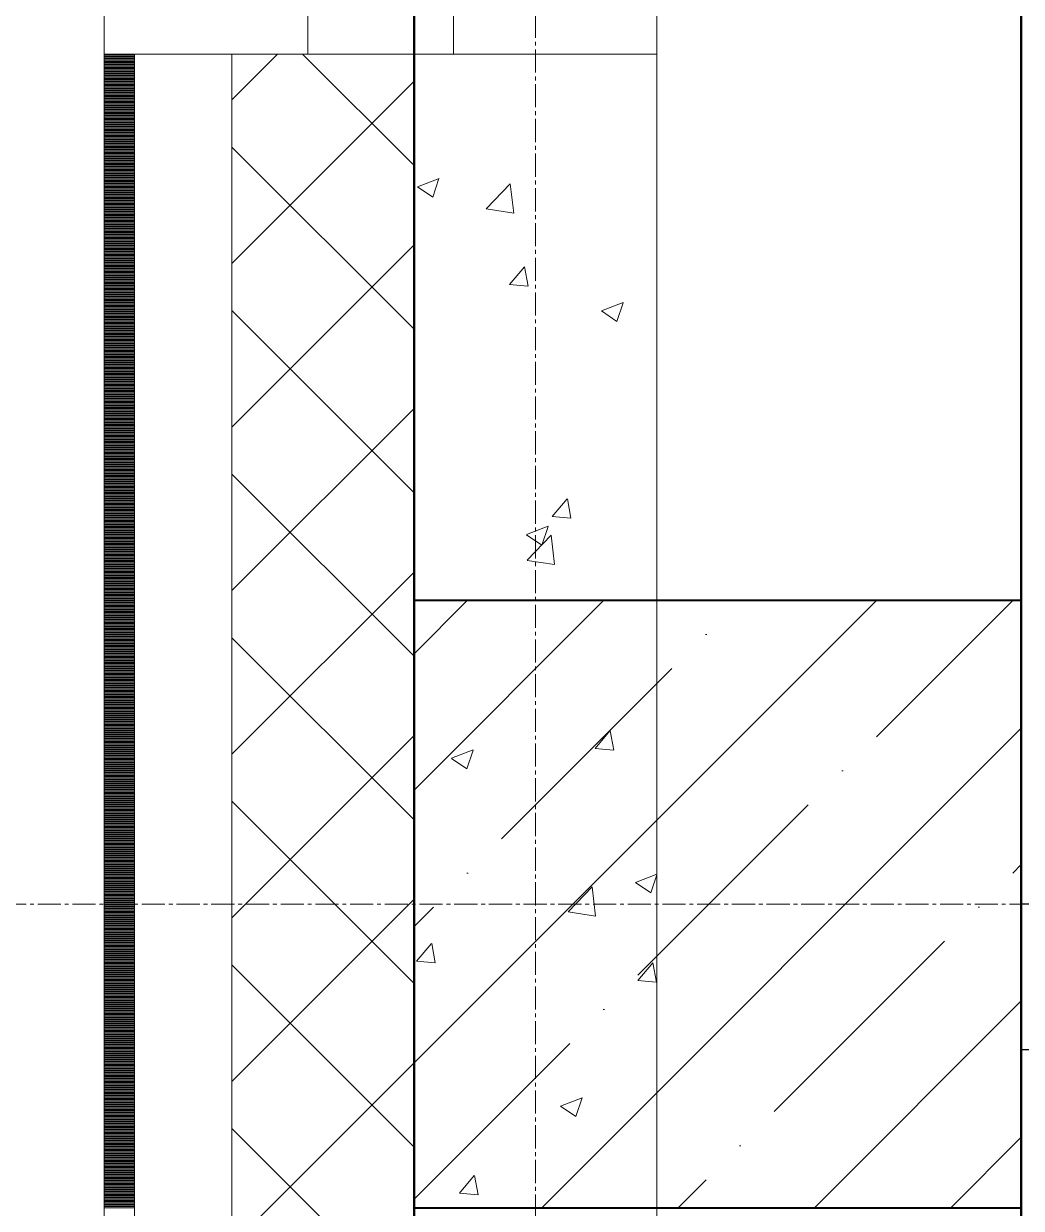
# Model space of a CAD drawing. Header units: millimetres. Extents: x -24360 to 609566, y -391049 to 148426.
# Drawn here: x -421 to 400, y 81949 to 82925 of the extents above; entities that cross this region are included whole.
import ezdxf

# ---------------------------------------------------------------- set-up
doc = ezdxf.new("R2010")
doc.units = ezdxf.units.MM
doc.linetypes.add('CENTER2', pattern=[28.575, 19.05, -3.175, 3.175, -3.175])
doc.linetypes.add('HIDDEN2', pattern=[4.7625, 3.175, -1.5875])
for name, color, linetype, lineweight in [('A-Wall_Материал_Газоблок_Контур', 250, 'Continuous', 0), ('АР_Колонны', 70, 'Continuous', 30), ('АР_Окна', 4, 'Continuous', 5), ('АР_Стены ЖБ', 7, 'Continuous', 30), ('АР_Стены ПЕНОблок', 52, 'Continuous', 20), ('АР_Тонкая', 254, 'Continuous', 5), ('АР_Утеплитель', 31, 'Continuous', 0), ('АР_Штриховка', 8, 'Continuous', 0)]:
    doc.layers.add(name, color=color, linetype=linetype, lineweight=lineweight)
for name, color, linetype, lineweight, true_color in [('АР_Оси_РД_100', 7, 'Continuous', 0, 0x525252), ('РД_Витраж_вн', 7, 'Continuous', 25, 0x148aff), ('РД_Оси_100', 7, 'Continuous', 0, 0x525252)]:
    doc.layers.add(name, color=color, linetype=linetype, lineweight=lineweight, true_color=true_color)
doc.layers.add('КР_Балки-0.5', color=60, linetype='Continuous', lineweight=50, plot=False)
doc.layers.add('РД_Проем', color=230, linetype='Continuous', lineweight=0, plot=False)

# ---------------------------------------------------------------- blocks, each defined once
blk = doc.blocks.new('СОШ_2200_АР_ОСИ_М100_28.05.24')
at = {"layer": 'АР_Оси_РД_100', "linetype": 'CENTER2'}
for p, q in [((0, -6155), (0, 139938.679)), ((119910, 82200), (-5954.958, 82200))]:
    blk.add_line(p, q, dxfattribs=at)

msp = doc.modelspace()

# ---------------------------------------------------------------- hatches: boundary and pattern name
at = {"layer": 'АР_Штриховка', "linetype": 'Continuous', "lineweight": 5, "true_color": 0x000000}
h = msp.add_hatch(dxfattribs=at)
h.set_pattern_fill('ANSI35', color=18, scale=25, style=0)
h.paths.add_polyline_path([(-100, 81950), (400, 81950), (400, 82450), (-100, 82450)], flags=0)

# ---------------------------------------------------------------- linework, layer by layer
at = {"layer": 'A-Wall_Материал_Газоблок_Контур', "color": 18, "linetype": 'Continuous', "lineweight": 0, "true_color": 0x000000}
for p, q in [((-355, 85300), (-355, 82900)), ((100, 82900), (100, 85300))]:
    msp.add_line(p, q, dxfattribs=at)
at = {"layer": 'АР_Колонны', "color": 18, "linetype": 'HIDDEN2', "lineweight": 25, "true_color": 0x000000}
for p, q in [((-100, 82450), (400, 82450)), ((-100, 81950), (-100, 82450)), ((400, 82450), (400, 81950)), ((400, 81950), (-100, 81950))]:
    msp.add_line(p, q, dxfattribs=at)
at = {"layer": 'АР_Колонны', "color": 18, "linetype": 'Continuous', "lineweight": 30, "true_color": 0x000000}
for p, q in [((400, 82450), (-100, 82450)), ((-100, 82450), (-100, 81950)), ((400, 81950), (400, 82450)), ((-100, 81950), (400, 81950))]:
    msp.add_line(p, q, dxfattribs=at)
at = {"layer": 'АР_Окна', "color": 18, "linetype": 'Continuous', "lineweight": 5, "true_color": 0x000000}
for p, q in [((-355, 85300), (-355, 82900)), ((100, 85300), (100, 82900)), ((6100, 82200), (400, 82200)), ((6100, 82080), (400, 82080))]:
    msp.add_line(p, q, dxfattribs=at)
for points in [[(-67.5, 82950), (-67.5, 82900), (-187.5, 82900), (-187.5, 82950)], [(450, 82200), (400, 82200), (400, 82080), (450, 82080)]]:
    msp.add_lwpolyline(points, close=True, dxfattribs=at)
at = {"layer": 'АР_Стены ЖБ', "color": 18, "linetype": 'Continuous', "lineweight": 40, "true_color": 0x000000}
for p, q in [((400, 82450), (-100, 82450)), ((-100, 82450), (-100, 81950)), ((400, 81950), (400, 82450)), ((-100, 81950), (400, 81950))]:
    msp.add_line(p, q, dxfattribs=at)
at = {"layer": 'АР_Стены ПЕНОблок', "color": 18, "linetype": 'Continuous', "lineweight": 20, "true_color": 0x000000}
for p, q in [((100, 82900), (-100, 82900)), ((-100, 82900), (-100, 81400)), ((100, 81400), (100, 82900))]:
    msp.add_line(p, q, dxfattribs=at)
at = {"layer": 'АР_Тонкая', "color": 18, "linetype": 'Continuous', "lineweight": 5, "true_color": 0x000000}
for p, q in [((-330, 82900), (-355, 82900)), ((-355, 82900), (-355, 81400)), ((-250, 82900), (-330, 82900)), ((-330, 82900), (-330, 81400)), ((-330, 81400), (-330, 82900)), ((-250, 81400), (-250, 82900))]:
    msp.add_line(p, q, dxfattribs=at)
at = {"layer": 'АР_Утеплитель', "color": 18, "linetype": 'Continuous', "lineweight": 0, "true_color": 0x000000}
for p, q in [((-100, 82900), (-250, 82900)), ((-250, 82900), (-250, 81400)), ((-100, 81400), (-100, 82900))]:
    msp.add_line(p, q, dxfattribs=at)
at = {"layer": 'АР_Штриховка', "color": 18, "linetype": 'Continuous', "lineweight": 0, "true_color": 0x000000}
for p, q in [((-355, 82899), (-330, 82899)), ((-355, 82898), (-330, 82898)), ((-250, 82862.27), (-212.27, 82900)), ((-100, 82808.159), (-191.841, 82900)), ((-42.412, 82900), (-41.47, 82899.918)), ((-41.272, 82899.954), (-41.281, 82900)), ((-355, 82897), (-330, 82897)), ((-355, 82896), (-330, 82896)), ((-355, 82895), (-330, 82895)), ((-355, 82894), (-330, 82894)), ((-355, 82893), (-330, 82893)), ((-355, 82892), (-330, 82892)), ((-355, 82891), (-330, 82891)), ((-355, 82890), (-330, 82890)), ((-355, 82889), (-330, 82889)), ((-355, 82888), (-330, 82888)), ((-355, 82887), (-330, 82887)), ((-355, 82886), (-330, 82886)), ((-355, 82885), (-330, 82885)), ((-355, 82884), (-330, 82884)), ((-355, 82883), (-330, 82883)), ((-355, 82882), (-330, 82882)), ((-355, 82881), (-330, 82881)), ((-355, 82880), (-330, 82880)), ((-355, 82879), (-330, 82879)), ((-355, 82878), (-330, 82878)), ((-355, 82877), (-330, 82877)), ((-355, 82876), (-330, 82876)), ((-355, 82875), (-330, 82875)), ((-355, 82874), (-330, 82874)), ((-355, 82873), (-330, 82873)), ((-355, 82872), (-330, 82872)), ((-355, 82871), (-330, 82871)), ((-355, 82870), (-330, 82870)), ((-355, 82869), (-330, 82869)), ((-250, 82727.567), (-100, 82877.567)), ((-355, 82868), (-330, 82868)), ((-355, 82867), (-330, 82867)), ((-355, 82866), (-330, 82866)), ((-355, 82865), (-330, 82865)), ((-355, 82864), (-330, 82864)), ((-355, 82863), (-330, 82863)), ((-355, 82862), (-330, 82862)), ((-355, 82861), (-330, 82861)), ((-355, 82860), (-330, 82860)), ((-355, 82859), (-330, 82859)), ((-355, 82858), (-330, 82858)), ((-355, 82857), (-330, 82857)), ((-355, 82856), (-330, 82856)), ((-355, 82855), (-330, 82855)), ((-355, 82854), (-330, 82854)), ((-355, 82853), (-330, 82853)), ((-355, 82852), (-330, 82852)), ((-355, 82851), (-330, 82851)), ((-355, 82850), (-330, 82850)), ((-355, 82849), (-330, 82849)), ((-355, 82848), (-330, 82848)), ((-355, 82847), (-330, 82847)), ((-355, 82846), (-330, 82846)), ((-355, 82845), (-330, 82845)), ((-355, 82844), (-330, 82844)), ((-355, 82843), (-330, 82843)), ((-355, 82842), (-330, 82842)), ((-355, 82841), (-330, 82841)), ((-355, 82840), (-330, 82840)), ((-355, 82839), (-330, 82839)), ((-355, 82838), (-330, 82838)), ((-355, 82837), (-330, 82837)), ((-355, 82836), (-330, 82836)), ((-355, 82835), (-330, 82835)), ((-355, 82834), (-330, 82834)), ((-355, 82833), (-330, 82833)), ((-355, 82832), (-330, 82832)), ((-355, 82831), (-330, 82831)), ((-355, 82830), (-330, 82830)), ((-355, 82829), (-330, 82829)), ((-355, 82828), (-330, 82828)), ((-355, 82827), (-330, 82827)), ((-355, 82826), (-330, 82826)), ((-355, 82825), (-330, 82825)), ((-355, 82824), (-330, 82824)), ((-355, 82823), (-330, 82823)), ((-355, 82822), (-330, 82822)), ((-355, 82821), (-330, 82821)), ((-355, 82820), (-330, 82820)), ((-100, 82673.455), (-250, 82823.455)), ((-355, 82819), (-330, 82819)), ((-355, 82818), (-330, 82818)), ((-355, 82817), (-330, 82817)), ((-355, 82816), (-330, 82816)), ((-355, 82815), (-330, 82815)), ((-355, 82814), (-330, 82814)), ((-355, 82813), (-330, 82813)), ((-355, 82812), (-330, 82812)), ((-355, 82811), (-330, 82811)), ((-355, 82810), (-330, 82810)), ((-355, 82809), (-330, 82809)), ((-355, 82808), (-330, 82808)), ((-355, 82807), (-330, 82807)), ((-355, 82806), (-330, 82806)), ((-355, 82805), (-330, 82805)), ((-355, 82804), (-330, 82804)), ((-355, 82803), (-330, 82803)), ((-355, 82802), (-330, 82802)), ((-355, 82801), (-330, 82801)), ((-355, 82800), (-330, 82800)), ((-355, 82799), (-330, 82799)), ((-355, 82798), (-330, 82798)), ((-355, 82797), (-330, 82797)), ((-355, 82796), (-330, 82796)), ((-355, 82795), (-330, 82795)), ((-355, 82794), (-330, 82794)), ((-355, 82793), (-330, 82793)), ((-355, 82792), (-330, 82792)), ((-355, 82791), (-330, 82791)), ((-97.192, 82790.729), (-79.407, 82797.555)), ((-84.574, 82782.151), (-79.424, 82797.5)), ((-40.552, 82772.596), (-20.769, 82793.215)), ((-17.912, 82769.098), (-20.718, 82793.221)), ((-355, 82790), (-330, 82790)), ((-355, 82789), (-330, 82789)), ((-355, 82788), (-330, 82788)), ((-355, 82787), (-330, 82787)), ((-355, 82786), (-330, 82786)), ((-355, 82785), (-330, 82785)), ((-355, 82784), (-330, 82784)), ((-355, 82783), (-330, 82783)), ((-355, 82782), (-330, 82782)), ((-355, 82781), (-330, 82781)), ((-97.216, 82790.675), (-84.582, 82782.153)), ((-355, 82780), (-330, 82780)), ((-355, 82779), (-330, 82779)), ((-355, 82778), (-330, 82778)), ((-355, 82777), (-330, 82777)), ((-355, 82776), (-330, 82776)), ((-355, 82775), (-330, 82775)), ((-355, 82774), (-330, 82774)), ((-355, 82773), (-330, 82773)), ((-355, 82772), (-330, 82772)), ((-40.515, 82772.516), (-17.925, 82769.012)), ((-355, 82771), (-330, 82771)), ((-355, 82770), (-330, 82770)), ((-355, 82769), (-330, 82769)), ((-355, 82768), (-330, 82768)), ((-355, 82767), (-330, 82767)), ((-355, 82766), (-330, 82766)), ((-355, 82765), (-330, 82765)), ((-355, 82764), (-330, 82764)), ((-355, 82763), (-330, 82763)), ((-355, 82762), (-330, 82762)), ((-355, 82761), (-330, 82761)), ((-355, 82760), (-330, 82760)), ((-355, 82759), (-330, 82759)), ((-355, 82758), (-330, 82758)), ((-355, 82757), (-330, 82757)), ((-355, 82756), (-330, 82756)), ((-355, 82755), (-330, 82755)), ((-355, 82754), (-330, 82754)), ((-355, 82753), (-330, 82753)), ((-355, 82752), (-330, 82752)), ((-355, 82751), (-330, 82751)), ((-355, 82750), (-330, 82750)), ((-355, 82749), (-330, 82749)), ((-355, 82748), (-330, 82748)), ((-355, 82747), (-330, 82747)), ((-355, 82746), (-330, 82746)), ((-355, 82745), (-330, 82745)), ((-355, 82744), (-330, 82744)), ((-355, 82743), (-330, 82743)), ((-355, 82742), (-330, 82742)), ((-250, 82592.863), (-100, 82742.863)), ((-355, 82741), (-330, 82741)), ((-355, 82740), (-330, 82740)), ((-355, 82739), (-330, 82739)), ((-355, 82738), (-330, 82738)), ((-355, 82737), (-330, 82737)), ((-355, 82736), (-330, 82736)), ((-355, 82735), (-330, 82735)), ((-355, 82734), (-330, 82734)), ((-355, 82733), (-330, 82733)), ((-355, 82732), (-330, 82732)), ((-355, 82731), (-330, 82731)), ((-355, 82730), (-330, 82730)), ((-355, 82729), (-330, 82729)), ((-355, 82728), (-330, 82728)), ((-355, 82727), (-330, 82727)), ((-355, 82726), (-330, 82726)), ((-355, 82725), (-330, 82725)), ((-355, 82724), (-330, 82724)), ((-355, 82723), (-330, 82723)), ((-21.409, 82710.19), (-9.163, 82724.783)), ((-6.029, 82708.897), (-8.966, 82724.819)), ((-355, 82722), (-330, 82722)), ((-355, 82721), (-330, 82721)), ((-355, 82720), (-330, 82720)), ((-355, 82719), (-330, 82719)), ((-355, 82718), (-330, 82718)), ((-355, 82717), (-330, 82717)), ((-355, 82716), (-330, 82716)), ((-355, 82715), (-330, 82715)), ((-355, 82714), (-330, 82714)), ((-355, 82713), (-330, 82713)), ((-355, 82712), (-330, 82712)), ((-355, 82711), (-330, 82711)), ((-355, 82710), (-330, 82710)), ((-355, 82709), (-330, 82709)), ((-355, 82708), (-330, 82708)), ((-355, 82707), (-330, 82707)), ((-355, 82706), (-330, 82706)), ((-355, 82705), (-330, 82705)), ((-355, 82704), (-330, 82704)), ((-355, 82703), (-330, 82703)), ((-21.409, 82710.189), (-6.227, 82708.861)), ((-355, 82702), (-330, 82702)), ((-355, 82701), (-330, 82701)), ((-355, 82700), (-330, 82700)), ((-355, 82699), (-330, 82699)), ((-355, 82698), (-330, 82698)), ((-355, 82697), (-330, 82697)), ((-355, 82696), (-330, 82696)), ((-355, 82695), (-330, 82695)), ((-355, 82694), (-330, 82694)), ((54.422, 82688.463), (72.207, 82695.29)), ((67.04, 82679.885), (72.19, 82695.234)), ((-355, 82693), (-330, 82693)), ((-355, 82692), (-330, 82692)), ((-355, 82691), (-330, 82691)), ((-355, 82690), (-330, 82690)), ((-355, 82689), (-330, 82689)), ((-355, 82688), (-330, 82688)), ((-355, 82687), (-330, 82687)), ((-355, 82686), (-330, 82686)), ((-355, 82685), (-330, 82685)), ((-355, 82684), (-330, 82684)), ((-100, 82538.751), (-250, 82688.751)), ((54.398, 82688.41), (67.033, 82679.888)), ((-355, 82683), (-330, 82683)), ((-355, 82682), (-330, 82682)), ((-355, 82681), (-330, 82681)), ((-355, 82680), (-330, 82680)), ((-355, 82679), (-330, 82679)), ((-355, 82678), (-330, 82678)), ((-355, 82677), (-330, 82677)), ((-355, 82676), (-330, 82676)), ((-355, 82675), (-330, 82675)), ((-355, 82674), (-330, 82674)), ((-355, 82673), (-330, 82673)), ((-355, 82672), (-330, 82672)), ((-355, 82671), (-330, 82671)), ((-355, 82670), (-330, 82670)), ((-355, 82669), (-330, 82669)), ((-355, 82668), (-330, 82668)), ((-355, 82667), (-330, 82667)), ((-355, 82666), (-330, 82666)), ((-355, 82665), (-330, 82665)), ((-355, 82664), (-330, 82664)), ((-355, 82663), (-330, 82663)), ((-355, 82662), (-330, 82662)), ((-355, 82661), (-330, 82661)), ((-355, 82660), (-330, 82660)), ((-355, 82659), (-330, 82659)), ((-355, 82658), (-330, 82658)), ((-355, 82657), (-330, 82657)), ((-355, 82656), (-330, 82656)), ((-355, 82655), (-330, 82655)), ((-355, 82654), (-330, 82654)), ((-355, 82653), (-330, 82653)), ((-355, 82652), (-330, 82652)), ((-355, 82651), (-330, 82651)), ((-355, 82650), (-330, 82650)), ((-355, 82649), (-330, 82649)), ((-355, 82648), (-330, 82648)), ((-355, 82647), (-330, 82647)), ((-355, 82646), (-330, 82646)), ((-355, 82645), (-330, 82645)), ((-355, 82644), (-330, 82644)), ((-355, 82643), (-330, 82643)), ((-355, 82642), (-330, 82642)), ((-355, 82641), (-330, 82641)), ((-355, 82640), (-330, 82640)), ((-355, 82639), (-330, 82639)), ((-355, 82638), (-330, 82638)), ((-355, 82637), (-330, 82637)), ((-355, 82636), (-330, 82636)), ((-355, 82635), (-330, 82635)), ((-355, 82634), (-330, 82634)), ((-355, 82633), (-330, 82633)), ((-355, 82632), (-330, 82632)), ((-355, 82631), (-330, 82631)), ((-355, 82630), (-330, 82630)), ((-355, 82629), (-330, 82629)), ((-355, 82628), (-330, 82628)), ((-355, 82627), (-330, 82627)), ((-355, 82626), (-330, 82626)), ((-355, 82625), (-330, 82625)), ((-355, 82624), (-330, 82624)), ((-355, 82623), (-330, 82623)), ((-355, 82622), (-330, 82622)), ((-355, 82621), (-330, 82621)), ((-355, 82620), (-330, 82620)), ((-355, 82619), (-330, 82619)), ((-355, 82618), (-330, 82618)), ((-355, 82617), (-330, 82617)), ((-355, 82616), (-330, 82616)), ((-355, 82615), (-330, 82615)), ((-355, 82614), (-330, 82614)), ((-355, 82613), (-330, 82613)), ((-355, 82612), (-330, 82612)), ((-355, 82611), (-330, 82611)), ((-355, 82610), (-330, 82610)), ((-355, 82609), (-330, 82609)), ((-355, 82608), (-330, 82608)), ((-355, 82607), (-330, 82607)), ((-355, 82606), (-330, 82606)), ((-250, 82458.159), (-100, 82608.159)), ((-355, 82605), (-330, 82605)), ((-355, 82604), (-330, 82604)), ((-355, 82603), (-330, 82603)), ((-355, 82602), (-330, 82602)), ((-355, 82601), (-330, 82601)), ((-355, 82600), (-330, 82600)), ((-355, 82599), (-330, 82599)), ((-355, 82598), (-330, 82598)), ((-355, 82597), (-330, 82597)), ((-355, 82596), (-330, 82596)), ((-355, 82595), (-330, 82595)), ((-355, 82594), (-330, 82594)), ((-355, 82593), (-330, 82593)), ((-355, 82592), (-330, 82592)), ((-355, 82591), (-330, 82591)), ((-355, 82590), (-330, 82590)), ((-355, 82589), (-330, 82589)), ((-355, 82588), (-330, 82588)), ((-355, 82587), (-330, 82587)), ((-355, 82586), (-330, 82586)), ((-355, 82585), (-330, 82585)), ((-355, 82584), (-330, 82584)), ((-355, 82583), (-330, 82583)), ((-355, 82582), (-330, 82582)), ((-355, 82581), (-330, 82581)), ((-355, 82580), (-330, 82580)), ((-355, 82579), (-330, 82579)), ((-355, 82578), (-330, 82578)), ((-355, 82577), (-330, 82577)), ((-355, 82576), (-330, 82576)), ((-355, 82575), (-330, 82575)), ((-355, 82574), (-330, 82574)), ((-355, 82573), (-330, 82573)), ((-355, 82572), (-330, 82572)), ((-355, 82571), (-330, 82571)), ((-355, 82570), (-330, 82570)), ((-355, 82569), (-330, 82569)), ((-355, 82568), (-330, 82568)), ((-355, 82567), (-330, 82567)), ((-355, 82566), (-330, 82566)), ((-355, 82565), (-330, 82565)), ((-355, 82564), (-330, 82564)), ((-355, 82563), (-330, 82563)), ((-355, 82562), (-330, 82562)), ((-355, 82561), (-330, 82561)), ((-355, 82560), (-330, 82560)), ((-355, 82559), (-330, 82559)), ((-355, 82558), (-330, 82558)), ((-355, 82557), (-330, 82557)), ((-355, 82556), (-330, 82556)), ((-355, 82555), (-330, 82555)), ((-355, 82554), (-330, 82554)), ((-355, 82553), (-330, 82553)), ((-355, 82552), (-330, 82552)), ((-355, 82551), (-330, 82551)), ((-355, 82550), (-330, 82550)), ((-355, 82549), (-330, 82549)), ((-355, 82548), (-330, 82548)), ((-355, 82547), (-330, 82547)), ((-100, 82404.047), (-250, 82554.047)), ((-355, 82546), (-330, 82546)), ((-355, 82545), (-330, 82545)), ((-355, 82544), (-330, 82544)), ((-355, 82543), (-330, 82543)), ((-355, 82542), (-330, 82542)), ((-355, 82541), (-330, 82541)), ((-355, 82540), (-330, 82540)), ((-355, 82539), (-330, 82539)), ((-355, 82538), (-330, 82538)), ((-355, 82537), (-330, 82537)), ((-355, 82536), (-330, 82536)), ((-355, 82535), (-330, 82535)), ((-355, 82534), (-330, 82534)), ((-355, 82533), (-330, 82533)), ((-355, 82532), (-330, 82532)), ((-355, 82531), (-330, 82531)), ((-355, 82530), (-330, 82530)), ((-355, 82529), (-330, 82529)), ((-355, 82528), (-330, 82528)), ((13.835, 82519.133), (26.08, 82533.726)), ((29.214, 82517.84), (26.277, 82533.762)), ((-355, 82527), (-330, 82527)), ((-355, 82526), (-330, 82526)), ((-355, 82525), (-330, 82525)), ((-355, 82524), (-330, 82524)), ((-355, 82523), (-330, 82523)), ((-355, 82522), (-330, 82522)), ((-355, 82521), (-330, 82521)), ((-355, 82520), (-330, 82520)), ((-355, 82519), (-330, 82519)), ((-355, 82518), (-330, 82518)), ((13.835, 82519.132), (29.017, 82517.804)), ((-355, 82517), (-330, 82517)), ((-355, 82516), (-330, 82516)), ((-355, 82515), (-330, 82515)), ((-355, 82514), (-330, 82514)), ((-355, 82513), (-330, 82513)), ((-355, 82512), (-330, 82512)), ((-355, 82511), (-330, 82511)), ((-355, 82510), (-330, 82510)), ((-355, 82509), (-330, 82509)), ((-355, 82508), (-330, 82508)), ((-7.38, 82504.275), (10.405, 82511.102)), ((5.238, 82495.697), (10.388, 82511.046)), ((-355, 82507), (-330, 82507)), ((-355, 82506), (-330, 82506)), ((-355, 82505), (-330, 82505)), ((-355, 82504), (-330, 82504)), ((-355, 82503), (-330, 82503)), ((-355, 82502), (-330, 82502)), ((-355, 82501), (-330, 82501)), ((-355, 82500), (-330, 82500)), ((-355, 82499), (-330, 82499)), ((-7.404, 82504.222), (5.231, 82495.7)), ((-6.878, 82483.127), (12.906, 82503.746)), ((15.763, 82479.63), (12.957, 82503.752)), ((-355, 82498), (-330, 82498)), ((-355, 82497), (-330, 82497)), ((-355, 82496), (-330, 82496)), ((-355, 82495), (-330, 82495)), ((-355, 82494), (-330, 82494)), ((-355, 82493), (-330, 82493)), ((-355, 82492), (-330, 82492)), ((-355, 82491), (-330, 82491)), ((-355, 82490), (-330, 82490)), ((-355, 82489), (-330, 82489)), ((-355, 82488), (-330, 82488)), ((-355, 82487), (-330, 82487)), ((-355, 82486), (-330, 82486)), ((-355, 82485), (-330, 82485)), ((-355, 82484), (-330, 82484)), ((-355, 82483), (-330, 82483)), ((-355, 82482), (-330, 82482)), ((-355, 82481), (-330, 82481)), ((-355, 82480), (-330, 82480)), ((-355, 82479), (-330, 82479)), ((-6.84, 82483.048), (15.75, 82479.544)), ((-355, 82478), (-330, 82478)), ((-355, 82477), (-330, 82477)), ((-355, 82476), (-330, 82476)), ((-355, 82475), (-330, 82475)), ((-355, 82474), (-330, 82474)), ((-355, 82473), (-330, 82473)), ((-355, 82472), (-330, 82472)), ((-355, 82471), (-330, 82471)), ((-355, 82470), (-330, 82470)), ((-355, 82469), (-330, 82469)), ((-250, 82323.455), (-100, 82473.455)), ((-355, 82468), (-330, 82468)), ((-355, 82467), (-330, 82467)), ((-355, 82466), (-330, 82466)), ((-355, 82465), (-330, 82465)), ((-355, 82464), (-330, 82464)), ((-355, 82463), (-330, 82463)), ((-355, 82462), (-330, 82462)), ((-355, 82461), (-330, 82461)), ((-355, 82460), (-330, 82460)), ((-355, 82459), (-330, 82459)), ((-355, 82458), (-330, 82458)), ((-355, 82457), (-330, 82457)), ((-355, 82456), (-330, 82456)), ((-355, 82455), (-330, 82455)), ((-355, 82454), (-330, 82454)), ((-355, 82453), (-330, 82453)), ((-355, 82452), (-330, 82452)), ((-355, 82451), (-330, 82451)), ((-355, 82450), (-330, 82450)), ((-355, 82449), (-330, 82449)), ((-355, 82448), (-330, 82448)), ((-355, 82447), (-330, 82447)), ((-355, 82446), (-330, 82446)), ((-355, 82445), (-330, 82445)), ((-355, 82444), (-330, 82444)), ((-355, 82443), (-330, 82443)), ((-355, 82442), (-330, 82442)), ((-355, 82441), (-330, 82441)), ((-355, 82440), (-330, 82440)), ((-355, 82439), (-330, 82439)), ((-355, 82438), (-330, 82438)), ((-355, 82437), (-330, 82437)), ((-355, 82436), (-330, 82436)), ((-355, 82435), (-330, 82435)), ((-355, 82434), (-330, 82434)), ((-355, 82433), (-330, 82433)), ((-355, 82432), (-330, 82432)), ((-355, 82431), (-330, 82431)), ((-355, 82430), (-330, 82430)), ((-355, 82429), (-330, 82429)), ((-355, 82428), (-330, 82428)), ((-355, 82427), (-330, 82427)), ((-355, 82426), (-330, 82426)), ((-355, 82425), (-330, 82425)), ((-355, 82424), (-330, 82424)), ((-355, 82423), (-330, 82423)), ((-355, 82422), (-330, 82422)), ((-355, 82421), (-330, 82421)), ((-355, 82420), (-330, 82420)), ((-355, 82419), (-330, 82419)), ((-355, 82418), (-330, 82418)), ((-355, 82417), (-330, 82417)), ((-355, 82416), (-330, 82416)), ((-355, 82415), (-330, 82415)), ((-355, 82414), (-330, 82414)), ((-355, 82413), (-330, 82413)), ((-355, 82412), (-330, 82412)), ((-355, 82411), (-330, 82411)), ((-100, 82269.344), (-250, 82419.344)), ((-355, 82410), (-330, 82410)), ((-355, 82409), (-330, 82409)), ((-355, 82408), (-330, 82408)), ((-355, 82407), (-330, 82407)), ((-355, 82406), (-330, 82406)), ((-355, 82405), (-330, 82405)), ((-355, 82404), (-330, 82404)), ((-355, 82403), (-330, 82403)), ((-355, 82402), (-330, 82402)), ((-355, 82401), (-330, 82401)), ((-355, 82400), (-330, 82400)), ((-355, 82399), (-330, 82399)), ((-355, 82398), (-330, 82398)), ((-355, 82397), (-330, 82397)), ((-355, 82396), (-330, 82396)), ((-355, 82395), (-330, 82395)), ((-355, 82394), (-330, 82394)), ((-355, 82393), (-330, 82393)), ((-355, 82392), (-330, 82392)), ((-355, 82391), (-330, 82391)), ((-355, 82390), (-330, 82390)), ((-355, 82389), (-330, 82389)), ((-355, 82388), (-330, 82388)), ((-355, 82387), (-330, 82387)), ((-355, 82386), (-330, 82386)), ((-355, 82385), (-330, 82385)), ((-355, 82384), (-330, 82384)), ((-355, 82383), (-330, 82383)), ((-355, 82382), (-330, 82382)), ((-355, 82381), (-330, 82381)), ((-355, 82380), (-330, 82380)), ((-355, 82379), (-330, 82379)), ((-355, 82378), (-330, 82378)), ((-355, 82377), (-330, 82377)), ((-355, 82376), (-330, 82376)), ((-355, 82375), (-330, 82375)), ((-355, 82374), (-330, 82374)), ((-355, 82373), (-330, 82373)), ((-355, 82372), (-330, 82372)), ((-355, 82371), (-330, 82371)), ((-355, 82370), (-330, 82370)), ((-355, 82369), (-330, 82369)), ((-355, 82368), (-330, 82368)), ((-355, 82367), (-330, 82367)), ((-355, 82366), (-330, 82366)), ((-355, 82365), (-330, 82365)), ((-355, 82364), (-330, 82364)), ((-355, 82363), (-330, 82363)), ((-355, 82362), (-330, 82362)), ((-355, 82361), (-330, 82361)), ((-355, 82360), (-330, 82360)), ((-355, 82359), (-330, 82359)), ((-355, 82358), (-330, 82358)), ((-355, 82357), (-330, 82357)), ((-355, 82356), (-330, 82356)), ((-355, 82355), (-330, 82355)), ((-355, 82354), (-330, 82354)), ((-355, 82353), (-330, 82353)), ((-355, 82352), (-330, 82352)), ((-355, 82351), (-330, 82351)), ((-355, 82350), (-330, 82350)), ((-355, 82349), (-330, 82349)), ((-355, 82348), (-330, 82348)), ((-355, 82347), (-330, 82347)), ((-355, 82346), (-330, 82346)), ((-355, 82345), (-330, 82345)), ((-355, 82344), (-330, 82344)), ((-355, 82343), (-330, 82343)), ((-355, 82342), (-330, 82342)), ((49.078, 82328.076), (61.323, 82342.669)), ((64.456, 82326.783), (61.52, 82342.705)), ((-355, 82341), (-330, 82341)), ((-355, 82340), (-330, 82340)), ((-355, 82339), (-330, 82339)), ((-355, 82338), (-330, 82338)), ((-355, 82337), (-330, 82337)), ((-355, 82336), (-330, 82336)), ((-355, 82335), (-330, 82335)), ((-355, 82334), (-330, 82334)), ((-355, 82333), (-330, 82333)), ((-250, 82188.751), (-100, 82338.751)), ((-355, 82332), (-330, 82332)), ((-355, 82331), (-330, 82331)), ((-355, 82330), (-330, 82330)), ((-355, 82329), (-330, 82329)), ((-355, 82328), (-330, 82328)), ((-355, 82327), (-330, 82327)), ((-355, 82326), (-330, 82326)), ((-355, 82325), (-330, 82325)), ((-355, 82324), (-330, 82324)), ((-355, 82323), (-330, 82323)), ((-69.182, 82320.087), (-51.397, 82326.914)), ((-56.564, 82311.509), (-51.414, 82326.858)), ((49.078, 82328.075), (64.26, 82326.747)), ((-355, 82322), (-330, 82322)), ((-355, 82321), (-330, 82321)), ((-355, 82320), (-330, 82320)), ((-355, 82319), (-330, 82319)), ((-355, 82318), (-330, 82318)), ((-355, 82317), (-330, 82317)), ((-355, 82316), (-330, 82316)), ((-355, 82315), (-330, 82315)), ((-355, 82314), (-330, 82314)), ((-355, 82313), (-330, 82313)), ((-69.206, 82320.034), (-56.571, 82311.512)), ((-355, 82312), (-330, 82312)), ((-355, 82311), (-330, 82311)), ((-355, 82310), (-330, 82310)), ((-355, 82309), (-330, 82309)), ((-355, 82308), (-330, 82308)), ((-355, 82307), (-330, 82307)), ((-355, 82306), (-330, 82306)), ((-355, 82305), (-330, 82305)), ((-355, 82304), (-330, 82304)), ((-355, 82303), (-330, 82303)), ((-355, 82302), (-330, 82302)), ((-355, 82301), (-330, 82301)), ((-355, 82300), (-330, 82300)), ((-355, 82299), (-330, 82299)), ((-355, 82298), (-330, 82298)), ((-355, 82297), (-330, 82297)), ((-355, 82296), (-330, 82296)), ((-355, 82295), (-330, 82295)), ((-355, 82294), (-330, 82294)), ((-355, 82293), (-330, 82293)), ((-355, 82292), (-330, 82292)), ((-355, 82291), (-330, 82291)), ((-355, 82290), (-330, 82290)), ((-355, 82289), (-330, 82289)), ((-355, 82288), (-330, 82288)), ((-355, 82287), (-330, 82287)), ((-355, 82286), (-330, 82286)), ((-355, 82285), (-330, 82285)), ((-355, 82284), (-330, 82284)), ((-100, 82134.64), (-250, 82284.64)), ((-355, 82283), (-330, 82283)), ((-355, 82282), (-330, 82282)), ((-355, 82281), (-330, 82281)), ((-355, 82280), (-330, 82280)), ((-355, 82279), (-330, 82279)), ((-355, 82278), (-330, 82278)), ((-355, 82277), (-330, 82277)), ((-355, 82276), (-330, 82276)), ((-355, 82275), (-330, 82275)), ((-355, 82274), (-330, 82274)), ((-355, 82273), (-330, 82273)), ((-355, 82272), (-330, 82272)), ((-355, 82271), (-330, 82271)), ((-355, 82270), (-330, 82270)), ((-355, 82269), (-330, 82269)), ((-355, 82268), (-330, 82268)), ((-355, 82267), (-330, 82267)), ((-355, 82266), (-330, 82266)), ((-355, 82265), (-330, 82265)), ((-355, 82264), (-330, 82264)), ((-355, 82263), (-330, 82263)), ((-355, 82262), (-330, 82262)), ((-355, 82261), (-330, 82261)), ((-355, 82260), (-330, 82260)), ((-355, 82259), (-330, 82259)), ((-355, 82258), (-330, 82258)), ((-355, 82257), (-330, 82257)), ((-355, 82256), (-330, 82256)), ((-355, 82255), (-330, 82255)), ((-355, 82254), (-330, 82254)), ((-355, 82253), (-330, 82253)), ((-355, 82252), (-330, 82252)), ((-355, 82251), (-330, 82251)), ((-355, 82250), (-330, 82250)), ((-355, 82249), (-330, 82249)), ((-355, 82248), (-330, 82248)), ((-355, 82247), (-330, 82247)), ((-355, 82246), (-330, 82246)), ((-355, 82245), (-330, 82245)), ((-355, 82244), (-330, 82244)), ((-355, 82243), (-330, 82243)), ((-355, 82242), (-330, 82242)), ((-355, 82241), (-330, 82241)), ((-355, 82240), (-330, 82240)), ((-355, 82239), (-330, 82239)), ((-355, 82238), (-330, 82238)), ((-355, 82237), (-330, 82237)), ((-355, 82236), (-330, 82236)), ((-355, 82235), (-330, 82235)), ((-355, 82234), (-330, 82234)), ((-355, 82233), (-330, 82233)), ((-355, 82232), (-330, 82232)), ((-355, 82231), (-330, 82231)), ((-355, 82230), (-330, 82230)), ((-355, 82229), (-330, 82229)), ((-355, 82228), (-330, 82228)), ((-355, 82227), (-330, 82227)), ((-355, 82226), (-330, 82226)), ((-355, 82225), (-330, 82225)), ((-355, 82224), (-330, 82224)), ((-355, 82223), (-330, 82223)), ((-355, 82222), (-330, 82222)), ((-355, 82221), (-330, 82221)), ((-355, 82220), (-330, 82220)), ((-355, 82219), (-330, 82219)), ((-355, 82218), (-330, 82218)), ((-355, 82217), (-330, 82217)), ((-355, 82216), (-330, 82216)), ((82.408, 82217.769), (95.043, 82209.247)), ((82.432, 82217.822), (100, 82224.565)), ((95.05, 82209.244), (100, 82223.995)), ((-355, 82215), (-330, 82215)), ((-355, 82214), (-330, 82214)), ((-355, 82213), (-330, 82213)), ((-355, 82212), (-330, 82212)), ((-355, 82211), (-330, 82211)), ((-355, 82210), (-330, 82210)), ((-355, 82209), (-330, 82209)), ((-355, 82208), (-330, 82208)), ((-355, 82207), (-330, 82207)), ((-355, 82206), (-330, 82206)), ((26.797, 82193.659), (46.581, 82214.278)), ((49.438, 82190.161), (46.632, 82214.284)), ((-355, 82205), (-330, 82205)), ((-355, 82204), (-330, 82204)), ((-355, 82203), (-330, 82203)), ((-355, 82202), (-330, 82202)), ((-355, 82201), (-330, 82201)), ((-355, 82200), (-330, 82200)), ((-355, 82199), (-330, 82199)), ((-355, 82198), (-330, 82198)), ((-355, 82197), (-330, 82197)), ((-355, 82196), (-330, 82196)), ((-250, 82054.047), (-100, 82204.047)), ((-355, 82195), (-330, 82195)), ((-355, 82194), (-330, 82194)), ((-355, 82193), (-330, 82193)), ((-355, 82192), (-330, 82192)), ((-355, 82191), (-330, 82191)), ((-355, 82190), (-330, 82190)), ((-355, 82189), (-330, 82189)), ((-355, 82188), (-330, 82188)), ((-355, 82187), (-330, 82187)), ((-355, 82186), (-330, 82186)), ((26.835, 82193.58), (49.425, 82190.076)), ((-355, 82185), (-330, 82185)), ((-355, 82184), (-330, 82184)), ((-355, 82183), (-330, 82183)), ((-355, 82182), (-330, 82182)), ((-355, 82181), (-330, 82181)), ((-355, 82180), (-330, 82180)), ((-355, 82179), (-330, 82179)), ((-355, 82178), (-330, 82178)), ((-355, 82177), (-330, 82177)), ((-355, 82176), (-330, 82176)), ((-355, 82175), (-330, 82175)), ((-355, 82174), (-330, 82174)), ((-355, 82173), (-330, 82173)), ((-355, 82172), (-330, 82172)), ((-355, 82171), (-330, 82171)), ((-355, 82170), (-330, 82170)), ((-355, 82169), (-330, 82169)), ((-355, 82168), (-330, 82168)), ((-355, 82167), (-330, 82167)), ((-97.863, 82152.958), (-85.618, 82167.551)), ((-82.485, 82151.665), (-85.422, 82167.587)), ((-355, 82166), (-330, 82166)), ((-355, 82165), (-330, 82165)), ((-355, 82164), (-330, 82164)), ((-355, 82163), (-330, 82163)), ((-355, 82162), (-330, 82162)), ((-355, 82161), (-330, 82161)), ((-355, 82160), (-330, 82160)), ((-355, 82159), (-330, 82159)), ((-355, 82158), (-330, 82158)), ((-355, 82157), (-330, 82157)), ((-355, 82156), (-330, 82156)), ((-355, 82155), (-330, 82155)), ((-355, 82154), (-330, 82154)), ((-355, 82153), (-330, 82153)), ((-355, 82152), (-330, 82152)), ((-355, 82151), (-330, 82151)), ((-355, 82150), (-330, 82150)), ((-355, 82149), (-330, 82149)), ((-355, 82148), (-330, 82148)), ((-355, 82147), (-330, 82147)), ((-100, 81999.936), (-250, 82149.936)), ((-97.863, 82152.958), (-82.681, 82151.629)), ((84.322, 82137.019), (96.567, 82151.612)), ((99.699, 82135.726), (96.762, 82151.648)), ((-355, 82146), (-330, 82146)), ((-355, 82145), (-330, 82145)), ((-355, 82144), (-330, 82144)), ((-355, 82143), (-330, 82143)), ((-355, 82142), (-330, 82142)), ((-355, 82141), (-330, 82141)), ((-355, 82140), (-330, 82140)), ((-355, 82139), (-330, 82139)), ((-355, 82138), (-330, 82138)), ((-355, 82137), (-330, 82137)), ((-355, 82136), (-330, 82136)), ((-355, 82135), (-330, 82135)), ((-355, 82134), (-330, 82134)), ((-355, 82133), (-330, 82133)), ((-355, 82132), (-330, 82132)), ((-355, 82131), (-330, 82131)), ((-355, 82130), (-330, 82130)), ((-355, 82129), (-330, 82129)), ((-355, 82128), (-330, 82128)), ((84.322, 82137.018), (99.504, 82135.69)), ((-355, 82127), (-330, 82127)), ((-355, 82126), (-330, 82126)), ((-355, 82125), (-330, 82125)), ((-355, 82124), (-330, 82124)), ((-355, 82123), (-330, 82123)), ((-355, 82122), (-330, 82122)), ((-355, 82121), (-330, 82121)), ((-355, 82120), (-330, 82120)), ((-355, 82119), (-330, 82119)), ((-355, 82118), (-330, 82118)), ((-355, 82117), (-330, 82117)), ((-355, 82116), (-330, 82116)), ((-355, 82115), (-330, 82115)), ((-355, 82114), (-330, 82114)), ((-355, 82113), (-330, 82113)), ((-355, 82112), (-330, 82112)), ((-355, 82111), (-330, 82111)), ((-355, 82110), (-330, 82110)), ((-355, 82109), (-330, 82109)), ((-355, 82108), (-330, 82108)), ((-355, 82107), (-330, 82107)), ((-355, 82106), (-330, 82106)), ((-355, 82105), (-330, 82105)), ((-355, 82104), (-330, 82104)), ((-355, 82103), (-330, 82103)), ((-355, 82102), (-330, 82102)), ((-355, 82101), (-330, 82101)), ((-355, 82100), (-330, 82100)), ((-355, 82099), (-330, 82099)), ((-355, 82098), (-330, 82098)), ((-355, 82097), (-330, 82097)), ((-355, 82096), (-330, 82096)), ((-355, 82095), (-330, 82095)), ((-355, 82094), (-330, 82094)), ((-355, 82093), (-330, 82093)), ((-355, 82092), (-330, 82092)), ((-355, 82091), (-330, 82091)), ((-355, 82090), (-330, 82090)), ((-355, 82089), (-330, 82089)), ((-355, 82088), (-330, 82088)), ((-355, 82087), (-330, 82087)), ((-355, 82086), (-330, 82086)), ((-355, 82085), (-330, 82085)), ((-355, 82084), (-330, 82084)), ((-355, 82083), (-330, 82083)), ((-355, 82082), (-330, 82082)), ((-355, 82081), (-330, 82081)), ((-355, 82080), (-330, 82080)), ((-355, 82079), (-330, 82079)), ((-355, 82078), (-330, 82078)), ((-355, 82077), (-330, 82077)), ((-355, 82076), (-330, 82076)), ((-355, 82075), (-330, 82075)), ((-355, 82074), (-330, 82074)), ((-355, 82073), (-330, 82073)), ((-355, 82072), (-330, 82072)), ((-355, 82071), (-330, 82071)), ((-355, 82070), (-330, 82070)), ((-355, 82069), (-330, 82069)), ((-250, 81919.344), (-100, 82069.344)), ((-355, 82068), (-330, 82068)), ((-355, 82067), (-330, 82067)), ((-355, 82066), (-330, 82066)), ((-355, 82065), (-330, 82065)), ((-355, 82064), (-330, 82064)), ((-355, 82063), (-330, 82063)), ((-355, 82062), (-330, 82062)), ((-355, 82061), (-330, 82061)), ((-355, 82060), (-330, 82060)), ((-355, 82059), (-330, 82059)), ((-355, 82058), (-330, 82058)), ((-355, 82057), (-330, 82057)), ((-355, 82056), (-330, 82056)), ((-355, 82055), (-330, 82055)), ((-355, 82054), (-330, 82054)), ((-355, 82053), (-330, 82053)), ((-355, 82052), (-330, 82052)), ((-355, 82051), (-330, 82051)), ((-355, 82050), (-330, 82050)), ((-355, 82049), (-330, 82049)), ((-355, 82048), (-330, 82048)), ((-355, 82047), (-330, 82047)), ((-355, 82046), (-330, 82046)), ((-355, 82045), (-330, 82045)), ((-355, 82044), (-330, 82044)), ((-355, 82043), (-330, 82043)), ((-355, 82042), (-330, 82042)), ((-355, 82041), (-330, 82041)), ((-355, 82040), (-330, 82040)), ((20.63, 82033.634), (38.415, 82040.461)), ((33.248, 82025.056), (38.399, 82040.405)), ((-355, 82039), (-330, 82039)), ((-355, 82038), (-330, 82038)), ((-355, 82037), (-330, 82037)), ((-355, 82036), (-330, 82036)), ((-355, 82035), (-330, 82035)), ((-355, 82034), (-330, 82034)), ((-355, 82033), (-330, 82033)), ((-355, 82032), (-330, 82032)), ((-355, 82031), (-330, 82031)), ((-355, 82030), (-330, 82030)), ((20.606, 82033.581), (33.241, 82025.059)), ((-355, 82029), (-330, 82029)), ((-355, 82028), (-330, 82028)), ((-355, 82027), (-330, 82027)), ((-355, 82026), (-330, 82026)), ((-355, 82025), (-330, 82025)), ((-355, 82024), (-330, 82024)), ((-355, 82023), (-330, 82023)), ((-355, 82022), (-330, 82022)), ((-355, 82021), (-330, 82021)), ((-355, 82020), (-330, 82020)), ((-355, 82019), (-330, 82019)), ((-355, 82018), (-330, 82018)), ((-355, 82017), (-330, 82017)), ((-355, 82016), (-330, 82016)), ((-355, 82015), (-330, 82015)), ((-355, 82014), (-330, 82014)), ((-355, 82013), (-330, 82013)), ((-355, 82012), (-330, 82012)), ((-355, 82011), (-330, 82011)), ((-100, 81865.232), (-250, 82015.232)), ((-355, 82010), (-330, 82010)), ((-355, 82009), (-330, 82009)), ((-355, 82008), (-330, 82008)), ((-355, 82007), (-330, 82007)), ((-355, 82006), (-330, 82006)), ((-355, 82005), (-330, 82005)), ((-355, 82004), (-330, 82004)), ((-355, 82003), (-330, 82003)), ((-355, 82002), (-330, 82002)), ((-355, 82001), (-330, 82001)), ((-355, 82000), (-330, 82000)), ((-355, 81999), (-330, 81999)), ((-355, 81998), (-330, 81998)), ((-355, 81997), (-330, 81997)), ((-355, 81996), (-330, 81996)), ((-355, 81995), (-330, 81995)), ((-355, 81994), (-330, 81994)), ((-355, 81993), (-330, 81993)), ((-355, 81992), (-330, 81992)), ((-355, 81991), (-330, 81991)), ((-355, 81990), (-330, 81990)), ((-355, 81989), (-330, 81989)), ((-355, 81988), (-330, 81988)), ((-355, 81987), (-330, 81987)), ((-355, 81986), (-330, 81986)), ((-355, 81985), (-330, 81985)), ((-355, 81984), (-330, 81984)), ((-355, 81983), (-330, 81983)), ((-355, 81982), (-330, 81982)), ((-355, 81981), (-330, 81981)), ((-355, 81980), (-330, 81980)), ((-355, 81979), (-330, 81979)), ((-355, 81978), (-330, 81978)), ((-355, 81977), (-330, 81977)), ((-355, 81976), (-330, 81976)), ((-355, 81975), (-330, 81975)), ((-355, 81974), (-330, 81974)), ((-355, 81973), (-330, 81973)), ((-355, 81972), (-330, 81972)), ((-62.62, 81961.901), (-50.374, 81976.494)), ((-47.242, 81960.609), (-50.179, 81976.53)), ((-355, 81971), (-330, 81971)), ((-355, 81970), (-330, 81970)), ((-355, 81969), (-330, 81969)), ((-355, 81968), (-330, 81968)), ((-355, 81967), (-330, 81967)), ((-355, 81966), (-330, 81966)), ((-355, 81965), (-330, 81965)), ((-355, 81964), (-330, 81964)), ((-355, 81963), (-330, 81963)), ((-355, 81962), (-330, 81962)), ((-62.62, 81961.901), (-47.438, 81960.572)), ((-355, 81961), (-330, 81961)), ((-355, 81960), (-330, 81960)), ((-355, 81959), (-330, 81959)), ((-355, 81958), (-330, 81958)), ((-355, 81957), (-330, 81957)), ((-355, 81956), (-330, 81956)), ((-355, 81955), (-330, 81955)), ((-355, 81954), (-330, 81954)), ((-355, 81953), (-330, 81953)), ((-355, 81952), (-330, 81952)), ((-355, 81951), (-330, 81951)), ((-355, 81950), (-330, 81950))]:
    msp.add_line(p, q, dxfattribs=at)
at = {"layer": 'КР_Балки-0.5', "color": 18, "ltscale": 200, "true_color": 0x000000}
for p, q in [((-100, 64295), (-100, 90800)), ((-100, 64295), (-100, 90800)), ((400, 90800), (400, 64295)), ((400, 90800), (400, 64295))]:
    msp.add_line(p, q, dxfattribs=at)
at = {"layer": 'РД_Витраж_вн', "color": 18, "linetype": 'Continuous', "lineweight": 25, "true_color": 0x000000}
for p, q in [((6100, 82200), (400, 82200)), ((6100, 82080), (400, 82080))]:
    msp.add_line(p, q, dxfattribs=at)
at = {"layer": 'РД_Проем', "color": 18, "linetype": 'Continuous', "lineweight": 0, "true_color": 0x000000}
for p, q in [((6100, 82200), (400, 82200)), ((6100, 82080), (400, 82080))]:
    msp.add_line(p, q, dxfattribs=at)

# ---------------------------------------------------------------- block references
at = {"layer": 'РД_Оси_100'}
msp.add_blockref('СОШ_2200_АР_ОСИ_М100_28.05.24', (0, 0), dxfattribs=at)

doc.saveas('drawing.dxf')
